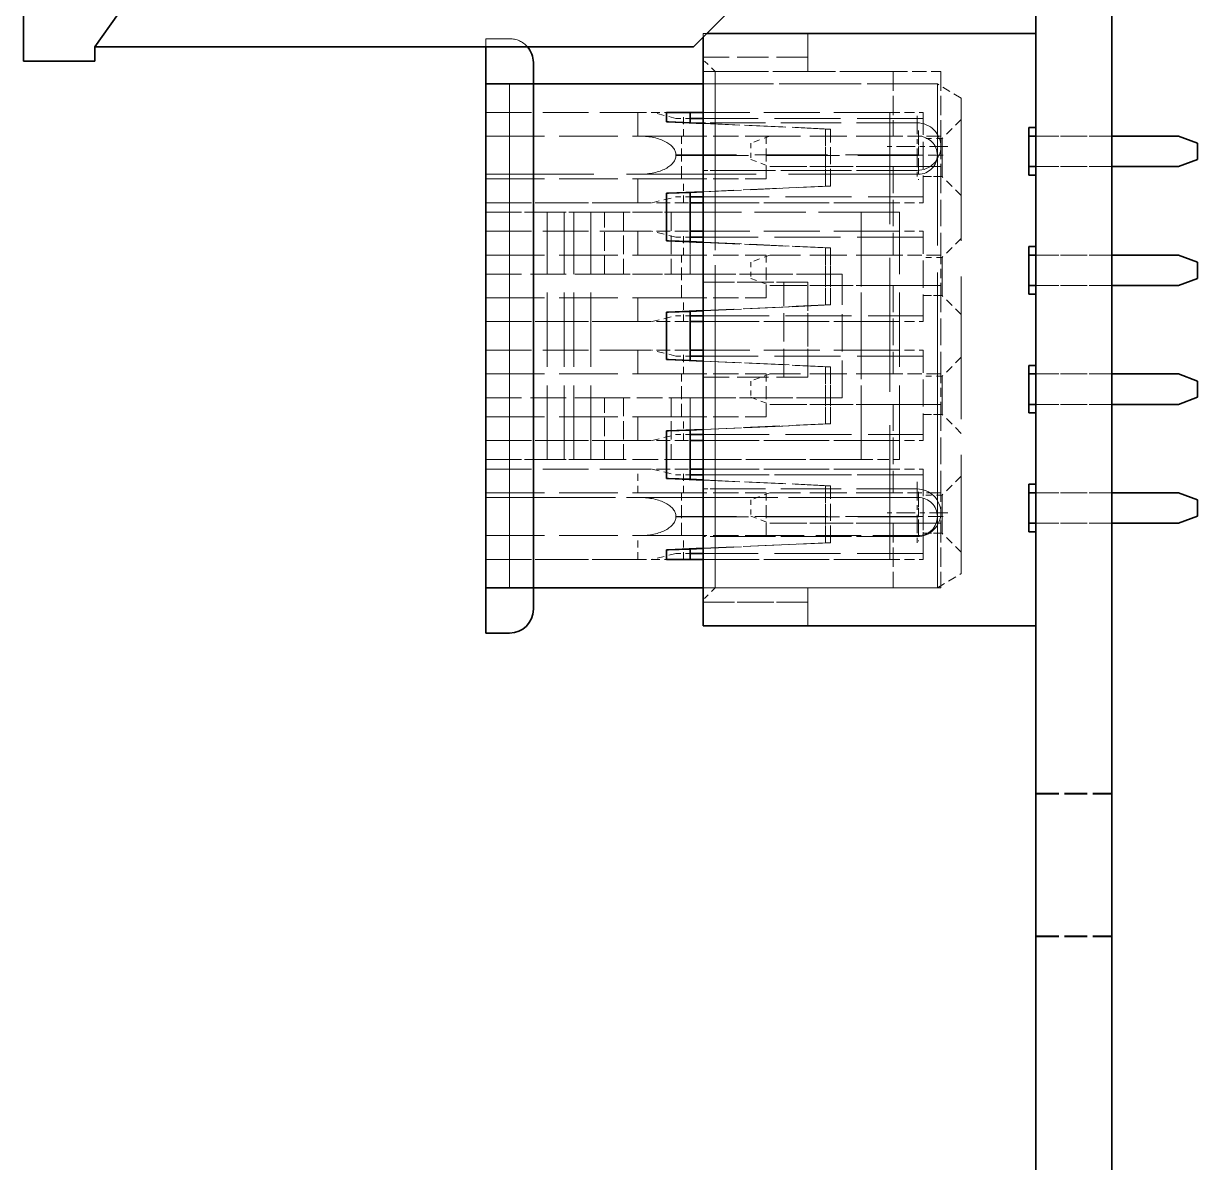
# Model space of a CAD drawing. Extents: x 23 to 417, y 3 to 294.
# Drawn here: x 319.41 to 344.11, y 136.76 to 160.72 of the extents above; entities that cross this region are included whole.
import ezdxf

# ---------------------------------------------------------------- set-up
doc = ezdxf.new("R2010")
doc.units = 0
doc.linetypes.add('DASHDOT', pattern=[18.5, 12, -3, 0.5, -3])
doc.linetypes.add('DASHED', pattern=[15, 12, -3])
doc.layers.get('0').update_dxf_attribs({"lineweight": 13})

# ---------------------------------------------------------------- blocks, each defined once
blk = doc.blocks.new('BLOCK113')
at = {"color": 7, "linetype": 'DASHDOT', "lineweight": 13, "ltscale": 0.0325}
for p, q in [((36.898, -45.627), (36.898, -46.927)), ((37.548, -46.277), (36.248, -46.277))]:
    blk.add_line(p, q, dxfattribs=at)
blk = doc.blocks.new('BLOCK114')
at = {"color": 7, "linetype": 'DASHDOT', "lineweight": 13, "ltscale": 0.0325}
for p, q in [((36.898, -37.927), (36.898, -39.227)), ((37.548, -38.577), (36.248, -38.577))]:
    blk.add_line(p, q, dxfattribs=at)
blk = doc.blocks.new('BLOCK121')
at = {"color": 7, "linetype": 'DASHDOT', "lineweight": 13, "ltscale": 0.026}
for p, q in [((36.925, -45.837), (36.925, -46.877)), ((37.445, -46.357), (36.405, -46.357))]:
    blk.add_line(p, q, dxfattribs=at)
blk = doc.blocks.new('BLOCK122')
at = {"color": 7, "linetype": 'DASHDOT', "lineweight": 13, "ltscale": 0.026}
for p, q in [((36.925, -38.237), (36.925, -39.277)), ((37.445, -38.757), (36.405, -38.757))]:
    blk.add_line(p, q, dxfattribs=at)
blk = doc.blocks.new('BLOCK123')
at = {"color": 7, "lineweight": 35}
for p, q in [((39.398, -108.651), (39.398, -14.177)), ((40.998, -108.651), (40.998, -14.177))]:
    blk.add_line(p, q, dxfattribs=at)
at = {"color": 7, "lineweight": 35, "ltscale": 0.047842}
blk.add_line((18.098, -36.777), (18.098, -34.863), dxfattribs=at)
blk.add_line((18.098, -36.777), (18.098, -34.863), dxfattribs=at)
at = {"color": 7, "lineweight": 35, "ltscale": 0.021506}
blk.add_line((20.098, -35.777), (19.598, -36.477), dxfattribs=at)
blk.add_line((20.098, -35.777), (19.598, -36.477), dxfattribs=at)
at = {"color": 7, "lineweight": 35, "ltscale": 0.024749}
blk.add_line((32.898, -35.777), (32.198, -36.477), dxfattribs=at)
blk.add_line((32.898, -35.777), (32.198, -36.477), dxfattribs=at)
at = {"color": 7, "linetype": 'DASHED', "lineweight": 13, "ltscale": 0.004249}
for p, q in [((27.825, -36.477), (27.825, -36.307)), ((27.825, -36.307), (27.825, -36.477))]:
    blk.add_line(p, q, dxfattribs=at)
at = {"color": 7, "linetype": 'DASHED', "lineweight": 13, "ltscale": 0.0125}
for p, q in [((27.825, -36.307), (28.325, -36.307)), ((28.325, -36.307), (27.825, -36.307)), ((31.025, -37.857), (31.025, -38.357)), ((31.025, -38.357), (31.025, -37.857)), ((31.987, -38.357), (31.987, -37.857)), ((31.987, -38.357), (31.987, -37.857)), ((31.025, -39.257), (31.025, -39.757)), ((31.025, -39.757), (31.025, -39.257)), ((31.987, -39.757), (31.987, -39.257)), ((31.987, -39.757), (31.987, -39.257)), ((31.025, -40.357), (31.025, -40.857)), ((31.025, -40.857), (31.025, -40.357)), ((31.987, -40.857), (31.987, -40.357)), ((31.987, -40.857), (31.987, -40.357)), ((31.025, -41.757), (31.025, -42.257)), ((31.025, -42.257), (31.025, -41.757)), ((31.987, -42.257), (31.987, -41.757)), ((31.987, -42.257), (31.987, -41.757)), ((31.025, -42.857), (31.025, -43.357)), ((31.025, -43.357), (31.025, -42.857)), ((31.987, -43.357), (31.987, -42.857)), ((31.987, -43.357), (31.987, -42.857)), ((31.025, -44.257), (31.025, -44.757)), ((31.025, -44.757), (31.025, -44.257)), ((31.987, -44.757), (31.987, -44.257)), ((31.987, -44.757), (31.987, -44.257)), ((31.025, -45.857), (31.025, -45.357)), ((31.025, -45.857), (31.025, -45.357)), ((31.987, -45.857), (31.987, -45.357)), ((31.987, -45.857), (31.987, -45.357)), ((31.025, -47.257), (31.025, -46.757)), ((31.025, -47.257), (31.025, -46.757)), ((31.987, -47.257), (31.987, -46.757)), ((31.987, -47.257), (31.987, -46.757))]:
    blk.add_line(p, q, dxfattribs=at)
at = {"color": 7, "linetype": 'DASHED', "lineweight": 13, "ltscale": 0.001999}
for p, q in [((32.398, -36.277), (32.398, -36.197)), ((32.398, -36.197), (32.478, -36.197)), ((32.398, -36.197), (32.398, -36.277)), ((32.478, -36.197), (32.398, -36.197))]:
    blk.add_line(p, q, dxfattribs=at)
at = {"color": 7, "lineweight": 35, "ltscale": 0.309501}
for p, q in [((32.398, -48.657), (32.398, -36.277)), ((32.398, -36.277), (32.398, -48.657))]:
    blk.add_line(p, q, dxfattribs=at)
at = {"color": 7, "lineweight": 35, "ltscale": 0.173001}
for p, q in [((32.478, -36.197), (39.398, -36.197)), ((39.398, -36.197), (32.478, -36.197))]:
    blk.add_line(p, q, dxfattribs=at)
at = {"color": 7, "linetype": 'DASHED', "lineweight": 13, "ltscale": 0.02}
for p, q in [((34.598, -36.197), (34.598, -36.997)), ((34.598, -36.997), (34.598, -36.197)), ((37.425, -38.407), (37.425, -39.207)), ((37.425, -39.207), (37.425, -38.407)), ((37.425, -38.407), (37.425, -39.207)), ((37.425, -39.207), (37.425, -38.407)), ((36.525, -39.957), (35.725, -39.957)), ((35.725, -39.957), (36.525, -39.957)), ((37.425, -40.907), (37.425, -41.707)), ((37.425, -41.707), (37.425, -40.907)), ((37.425, -40.907), (37.425, -41.707)), ((37.425, -41.707), (37.425, -40.907)), ((37.425, -43.407), (37.425, -44.207)), ((37.425, -44.207), (37.425, -43.407)), ((37.425, -43.407), (37.425, -44.207)), ((37.425, -44.207), (37.425, -43.407)), ((35.725, -45.157), (36.525, -45.157)), ((35.725, -45.157), (36.525, -45.157)), ((37.425, -46.707), (37.425, -45.907)), ((37.425, -45.907), (37.425, -46.707)), ((37.425, -45.907), (37.425, -46.707)), ((37.425, -46.707), (37.425, -45.907)), ((34.598, -47.857), (34.598, -48.657)), ((34.598, -48.657), (34.598, -47.857))]:
    blk.add_line(p, q, dxfattribs=at)
at = {"color": 7, "linetype": 'DASHED', "lineweight": 13, "ltscale": 0.0495}
for p, q in [((39.398, -36.197), (39.398, -38.177)), ((39.398, -38.177), (39.398, -36.197)), ((39.398, -46.677), (39.398, -48.657)), ((39.398, -48.657), (39.398, -46.677))]:
    blk.add_line(p, q, dxfattribs=at)
at = {"color": 7, "lineweight": 35, "ltscale": 0.0075}
blk.add_line((19.598, -36.477), (19.598, -36.777), dxfattribs=at)
blk.add_line((19.598, -36.477), (19.598, -36.777), dxfattribs=at)
at = {"color": 7, "lineweight": 35, "ltscale": 0.315}
blk.add_line((32.198, -36.477), (19.598, -36.477), dxfattribs=at)
blk.add_line((32.198, -36.477), (19.598, -36.477), dxfattribs=at)
at = {"color": 7, "lineweight": 35, "ltscale": 0.019501}
for p, q in [((27.825, -37.257), (27.825, -36.477)), ((27.825, -36.477), (27.825, -37.257))]:
    blk.add_line(p, q, dxfattribs=at)
at = {"color": 7, "lineweight": 35, "ltscale": 0.0375}
blk.add_line((19.598, -36.777), (18.098, -36.777), dxfattribs=at)
blk.add_line((19.598, -36.777), (18.098, -36.777), dxfattribs=at)
at = {"color": 7, "linetype": 'DASHED', "lineweight": 13, "ltscale": 0.055}
for p, q in [((34.598, -36.697), (32.398, -36.697)), ((34.598, -36.697), (32.398, -36.697)), ((34.598, -36.997), (32.398, -36.997)), ((34.598, -36.997), (32.398, -36.997)), ((32.398, -41.427), (34.598, -41.427)), ((34.598, -41.427), (32.398, -41.427)), ((34.598, -43.427), (32.398, -43.427)), ((34.598, -43.427), (32.398, -43.427)), ((32.398, -47.857), (34.598, -47.857)), ((34.598, -47.857), (32.398, -47.857)), ((32.398, -48.157), (34.598, -48.157)), ((34.598, -48.157), (32.398, -48.157))]:
    blk.add_line(p, q, dxfattribs=at)
at = {"color": 7, "linetype": 'DASHED', "lineweight": 13, "ltscale": 0.008839}
for p, q in [((32.648, -36.997), (32.398, -36.747)), ((32.648, -36.997), (32.398, -36.747)), ((32.648, -47.857), (32.398, -48.107)), ((32.648, -47.857), (32.398, -48.107))]:
    blk.add_line(p, q, dxfattribs=at)
at = {"color": 7, "lineweight": 35, "ltscale": 0.01125}
for p, q in [((28.825, -36.807), (28.825, -37.257)), ((28.825, -37.257), (28.825, -36.807)), ((28.825, -48.307), (28.825, -47.857)), ((28.825, -48.307), (28.825, -47.857))]:
    blk.add_line(p, q, dxfattribs=at)
at = {"color": 7, "linetype": 'DASHED', "lineweight": 13, "ltscale": 0.027}
for p, q in [((32.648, -38.077), (32.648, -36.997)), ((32.648, -38.077), (32.648, -36.997)), ((32.648, -47.857), (32.648, -46.777)), ((32.648, -47.857), (32.648, -46.777))]:
    blk.add_line(p, q, dxfattribs=at)
at = {"color": 7, "linetype": 'DASHED', "lineweight": 13, "ltscale": 0.2715}
blk.add_line((32.648, -36.997), (32.648, -47.857), dxfattribs=at)
blk.add_line((32.648, -36.997), (32.648, -47.857), dxfattribs=at)
at = {"color": 7, "linetype": 'DASHED', "lineweight": 13, "ltscale": 0.09375}
for p, q in [((32.648, -36.997), (36.398, -36.997)), ((36.398, -36.997), (32.648, -36.997)), ((36.398, -47.857), (32.648, -47.857)), ((36.398, -47.857), (32.648, -47.857))]:
    blk.add_line(p, q, dxfattribs=at)
at = {"color": 7, "linetype": 'DASHED', "lineweight": 13, "ltscale": 0.025}
for p, q in [((36.398, -36.997), (37.398, -36.997)), ((36.398, -36.997), (37.398, -36.997)), ((37.398, -38.357), (36.398, -38.357)), ((37.398, -38.357), (36.398, -38.357)), ((36.398, -38.997), (37.398, -38.997)), ((37.398, -38.997), (36.398, -38.997)), ((37.398, -40.857), (36.398, -40.857)), ((37.398, -40.857), (36.398, -40.857)), ((36.398, -41.497), (37.398, -41.497)), ((37.398, -41.497), (36.398, -41.497)), ((37.398, -43.357), (36.398, -43.357)), ((37.398, -43.357), (36.398, -43.357)), ((36.398, -43.997), (37.398, -43.997)), ((37.398, -43.997), (36.398, -43.997)), ((37.398, -45.857), (36.398, -45.857)), ((37.398, -45.857), (36.398, -45.857)), ((36.398, -46.497), (37.398, -46.497)), ((37.398, -46.497), (36.398, -46.497)), ((36.398, -47.857), (37.398, -47.857)), ((36.398, -47.857), (37.398, -47.857))]:
    blk.add_line(p, q, dxfattribs=at)
at = {"color": 7, "linetype": 'DASHED', "lineweight": 13, "ltscale": 0.034}
for p, q in [((36.398, -36.997), (36.398, -38.357)), ((36.398, -36.997), (36.398, -38.357)), ((37.398, -36.997), (37.398, -38.357)), ((37.398, -36.997), (37.398, -38.357)), ((36.398, -46.497), (36.398, -47.857)), ((36.398, -46.497), (36.398, -47.857)), ((37.398, -46.497), (37.398, -47.857)), ((37.398, -46.497), (37.398, -47.857))]:
    blk.add_line(p, q, dxfattribs=at)
at = {"color": 7, "lineweight": 35, "ltscale": 0.0125}
for p, q in [((27.825, -37.257), (28.325, -37.257)), ((27.825, -37.257), (28.325, -37.257)), ((28.825, -37.257), (28.325, -37.257)), ((28.825, -37.257), (28.325, -37.257)), ((27.825, -47.857), (28.325, -47.857)), ((27.825, -47.857), (28.325, -47.857)), ((28.825, -47.857), (28.325, -47.857)), ((28.825, -47.857), (28.325, -47.857)), ((27.825, -48.807), (28.325, -48.807)), ((27.825, -48.807), (28.325, -48.807))]:
    blk.add_line(p, q, dxfattribs=at)
at = {"color": 7, "lineweight": 35, "ltscale": 0.265}
for p, q in [((27.825, -37.257), (27.825, -47.857)), ((27.825, -47.857), (27.825, -37.257)), ((28.825, -47.857), (28.825, -37.257)), ((28.825, -47.857), (28.825, -37.257))]:
    blk.add_line(p, q, dxfattribs=at)
at = {"color": 7, "lineweight": 13, "ltscale": 0.265}
for p, q in [((28.325, -37.257), (28.325, -47.857)), ((28.325, -47.857), (28.325, -37.257))]:
    blk.add_line(p, q, dxfattribs=at)
at = {"color": 7, "lineweight": 35, "ltscale": 0.089328}
for p, q in [((28.825, -37.257), (32.398, -37.257)), ((32.398, -37.257), (28.825, -37.257)), ((32.398, -47.857), (28.825, -47.857)), ((28.825, -47.857), (32.398, -47.857))]:
    blk.add_line(p, q, dxfattribs=at)
at = {"color": 7, "linetype": 'DASHED', "lineweight": 13, "ltscale": 0.123172}
for p, q in [((32.398, -37.257), (37.325, -37.257)), ((37.325, -37.257), (32.398, -37.257)), ((37.325, -47.857), (32.398, -47.857)), ((32.398, -47.857), (37.325, -47.857))]:
    blk.add_line(p, q, dxfattribs=at)
at = {"color": 7, "linetype": 'DASHED', "lineweight": 13, "ltscale": 0.0375}
for p, q in [((37.325, -38.757), (37.325, -37.257)), ((37.325, -38.757), (37.325, -37.257)), ((39.398, -39.177), (39.398, -40.677)), ((39.398, -40.677), (39.398, -39.177)), ((39.398, -41.677), (39.398, -43.177)), ((39.398, -43.177), (39.398, -41.677)), ((39.398, -44.177), (39.398, -45.677)), ((39.398, -45.677), (39.398, -44.177)), ((37.325, -47.857), (37.325, -46.357)), ((37.325, -47.857), (37.325, -46.357))]:
    blk.add_line(p, q, dxfattribs=at)
at = {"color": 7, "linetype": 'DASHED', "lineweight": 13, "ltscale": 0.265}
blk.add_line((37.325, -37.257), (37.325, -47.857), dxfattribs=at)
blk.add_line((37.325, -37.257), (37.325, -47.857), dxfattribs=at)
at = {"color": 7, "linetype": 'DASHED', "lineweight": 13, "ltscale": 0.014577}
for p, q in [((37.825, -37.557), (37.325, -37.257)), ((37.825, -37.557), (37.325, -37.257)), ((37.325, -47.857), (37.825, -47.557)), ((37.325, -47.857), (37.825, -47.557))]:
    blk.add_line(p, q, dxfattribs=at)
at = {"color": 7, "linetype": 'DASHED', "lineweight": 13, "ltscale": 0.25}
blk.add_line((37.825, -37.557), (37.825, -47.557), dxfattribs=at)
blk.add_line((37.825, -37.557), (37.825, -47.557), dxfattribs=at)
at = {"color": 7, "linetype": 'DASHED', "lineweight": 13, "ltscale": 0.08}
for p, q in [((27.825, -37.857), (31.025, -37.857)), ((27.825, -37.857), (31.025, -37.857)), ((31.025, -39.757), (27.825, -39.757)), ((27.825, -39.757), (31.025, -39.757)), ((27.825, -40.357), (31.025, -40.357)), ((27.825, -40.357), (31.025, -40.357)), ((32.125, -41.257), (35.325, -41.257)), ((35.325, -41.257), (32.125, -41.257)), ((31.025, -42.257), (27.825, -42.257)), ((27.825, -42.257), (31.025, -42.257)), ((27.825, -42.857), (31.025, -42.857)), ((27.825, -42.857), (31.025, -42.857)), ((32.125, -43.857), (35.325, -43.857)), ((35.325, -43.857), (32.125, -43.857)), ((31.025, -44.757), (27.825, -44.757)), ((27.825, -44.757), (31.025, -44.757)), ((27.825, -45.357), (31.025, -45.357)), ((27.825, -45.357), (31.025, -45.357)), ((36.925, -46.757), (33.725, -46.757)), ((36.925, -46.757), (33.725, -46.757)), ((31.025, -47.257), (27.825, -47.257)), ((27.825, -47.257), (31.025, -47.257))]:
    blk.add_line(p, q, dxfattribs=at)
at = {"color": 7, "linetype": 'DASHED', "lineweight": 13, "ltscale": 0.015}
for p, q in [((31.025, -37.857), (31.625, -37.857)), ((31.025, -37.857), (31.625, -37.857)), ((31.025, -47.257), (31.625, -47.257)), ((31.025, -47.257), (31.625, -47.257))]:
    blk.add_line(p, q, dxfattribs=at)
at = {"color": 7, "linetype": 'DASHED', "lineweight": 13, "ltscale": 0.012885}
for p, q in [((31.825, -37.982), (31.325, -37.857)), ((31.825, -37.982), (31.325, -37.857)), ((31.325, -39.757), (31.825, -39.632)), ((31.325, -39.757), (31.825, -39.632)), ((31.825, -40.482), (31.325, -40.357)), ((31.825, -40.482), (31.325, -40.357)), ((31.325, -42.257), (31.825, -42.132)), ((31.325, -42.257), (31.825, -42.132)), ((31.825, -42.982), (31.325, -42.857)), ((31.825, -42.982), (31.325, -42.857)), ((31.325, -44.757), (31.825, -44.632)), ((31.325, -44.757), (31.825, -44.632)), ((31.325, -45.357), (31.825, -45.482)), ((31.325, -45.357), (31.825, -45.482)), ((31.825, -47.132), (31.325, -47.257)), ((31.825, -47.132), (31.325, -47.257))]:
    blk.add_line(p, q, dxfattribs=at)
at = {"color": 7, "lineweight": 35, "ltscale": 0.019328}
for p, q in [((32.398, -37.857), (31.625, -37.857)), ((32.398, -37.857), (31.625, -37.857)), ((31.625, -47.257), (32.398, -47.257)), ((32.398, -47.257), (31.625, -47.257))]:
    blk.add_line(p, q, dxfattribs=at)
at = {"color": 7, "lineweight": 35, "ltscale": 0.005}
for p, q in [((31.625, -37.857), (31.625, -38.057)), ((31.625, -38.057), (31.625, -37.857)), ((31.625, -47.057), (31.625, -47.257)), ((31.625, -47.257), (31.625, -47.057))]:
    blk.add_line(p, q, dxfattribs=at)
at = {"color": 7, "linetype": 'DASHED', "lineweight": 13, "ltscale": 0.0075}
for p, q in [((32.125, -37.982), (31.825, -37.982)), ((32.125, -37.982), (31.825, -37.982)), ((31.825, -39.632), (32.125, -39.632)), ((31.825, -39.632), (32.125, -39.632)), ((32.125, -40.482), (31.825, -40.482)), ((32.125, -40.482), (31.825, -40.482)), ((31.825, -42.132), (32.125, -42.132)), ((31.825, -42.132), (32.125, -42.132)), ((32.125, -42.982), (31.825, -42.982)), ((32.125, -42.982), (31.825, -42.982)), ((31.825, -44.632), (32.125, -44.632)), ((31.825, -44.632), (32.125, -44.632)), ((32.125, -45.482), (31.825, -45.482)), ((31.825, -45.482), (32.125, -45.482)), ((32.125, -47.132), (31.825, -47.132)), ((32.125, -47.132), (31.825, -47.132))]:
    blk.add_line(p, q, dxfattribs=at)
at = {"color": 7, "lineweight": 35, "ltscale": 0.00541}
for p, q in [((32.125, -38.073), (32.125, -37.857)), ((32.125, -38.073), (32.125, -37.857)), ((32.125, -39.541), (32.125, -39.757)), ((32.125, -39.757), (32.125, -39.541)), ((32.125, -40.357), (32.125, -40.573)), ((32.125, -40.573), (32.125, -40.357)), ((32.125, -42.041), (32.125, -42.257)), ((32.125, -42.257), (32.125, -42.041)), ((32.125, -42.857), (32.125, -43.073)), ((32.125, -43.073), (32.125, -42.857)), ((32.125, -44.541), (32.125, -44.757)), ((32.125, -44.757), (32.125, -44.541)), ((32.125, -45.573), (32.125, -45.357)), ((32.125, -45.573), (32.125, -45.357)), ((32.125, -47.257), (32.125, -47.041)), ((32.125, -47.257), (32.125, -47.041))]:
    blk.add_line(p, q, dxfattribs=at)
at = {"color": 7, "lineweight": 35, "ltscale": 0.006828}
for p, q in [((32.398, -37.982), (32.125, -37.982)), ((32.398, -37.982), (32.125, -37.982)), ((32.125, -39.632), (32.398, -39.632)), ((32.125, -39.632), (32.398, -39.632)), ((32.125, -39.757), (32.398, -39.757)), ((32.398, -39.757), (32.125, -39.757)), ((32.398, -40.357), (32.125, -40.357)), ((32.398, -40.357), (32.125, -40.357)), ((32.398, -40.482), (32.125, -40.482)), ((32.398, -40.482), (32.125, -40.482)), ((32.125, -42.132), (32.398, -42.132)), ((32.125, -42.132), (32.398, -42.132)), ((32.125, -42.257), (32.398, -42.257)), ((32.398, -42.257), (32.125, -42.257)), ((32.398, -42.857), (32.125, -42.857)), ((32.398, -42.857), (32.125, -42.857)), ((32.398, -42.982), (32.125, -42.982)), ((32.398, -42.982), (32.125, -42.982)), ((32.125, -44.632), (32.398, -44.632)), ((32.125, -44.632), (32.398, -44.632)), ((32.125, -44.757), (32.398, -44.757)), ((32.398, -44.757), (32.125, -44.757)), ((32.125, -45.357), (32.398, -45.357)), ((32.398, -45.357), (32.125, -45.357)), ((32.398, -45.482), (32.125, -45.482)), ((32.125, -45.482), (32.398, -45.482)), ((32.398, -47.132), (32.125, -47.132)), ((32.398, -47.132), (32.125, -47.132))]:
    blk.add_line(p, q, dxfattribs=at)
at = {"color": 7, "linetype": 'DASHED', "lineweight": 13, "ltscale": 0.098172}
for p, q in [((36.325, -37.857), (32.398, -37.857)), ((36.325, -37.857), (32.398, -37.857)), ((32.398, -39.757), (36.325, -39.757)), ((36.325, -39.757), (32.398, -39.757)), ((36.325, -40.357), (32.398, -40.357)), ((36.325, -40.357), (32.398, -40.357)), ((32.398, -42.257), (36.325, -42.257)), ((36.325, -42.257), (32.398, -42.257)), ((36.325, -42.857), (32.398, -42.857)), ((36.325, -42.857), (32.398, -42.857)), ((32.398, -44.757), (36.325, -44.757)), ((36.325, -44.757), (32.398, -44.757)), ((32.398, -45.357), (36.325, -45.357)), ((36.325, -45.357), (32.398, -45.357)), ((32.398, -47.257), (36.325, -47.257)), ((36.325, -47.257), (32.398, -47.257))]:
    blk.add_line(p, q, dxfattribs=at)
at = {"color": 7, "linetype": 'DASHED', "lineweight": 13, "ltscale": 0.115672}
for p, q in [((37.025, -37.982), (32.398, -37.982)), ((37.025, -37.982), (32.398, -37.982)), ((32.398, -39.632), (37.025, -39.632)), ((32.398, -39.632), (37.025, -39.632)), ((37.025, -40.482), (32.398, -40.482)), ((37.025, -40.482), (32.398, -40.482)), ((32.398, -42.132), (37.025, -42.132)), ((32.398, -42.132), (37.025, -42.132)), ((37.025, -42.982), (32.398, -42.982)), ((37.025, -42.982), (32.398, -42.982)), ((32.398, -44.632), (37.025, -44.632)), ((32.398, -44.632), (37.025, -44.632)), ((37.025, -45.482), (32.398, -45.482)), ((32.398, -45.482), (37.025, -45.482)), ((37.025, -47.132), (32.398, -47.132)), ((37.025, -47.132), (32.398, -47.132))]:
    blk.add_line(p, q, dxfattribs=at)
at = {"color": 7, "linetype": 'DASHED', "lineweight": 13, "ltscale": 0.0175}
for p, q in [((36.325, -37.857), (37.025, -37.857)), ((36.325, -37.857), (37.025, -37.857)), ((36.325, -39.757), (37.025, -39.757)), ((36.325, -39.757), (37.025, -39.757)), ((36.325, -40.357), (37.025, -40.357)), ((36.325, -40.357), (37.025, -40.357)), ((36.325, -42.257), (37.025, -42.257)), ((36.325, -42.257), (37.025, -42.257)), ((36.325, -42.857), (37.025, -42.857)), ((36.325, -42.857), (37.025, -42.857)), ((36.325, -44.757), (37.025, -44.757)), ((36.325, -44.757), (37.025, -44.757)), ((36.325, -45.357), (37.025, -45.357)), ((36.325, -45.357), (37.025, -45.357)), ((36.325, -47.257), (37.025, -47.257)), ((36.325, -47.257), (37.025, -47.257))]:
    blk.add_line(p, q, dxfattribs=at)
at = {"color": 7, "linetype": 'DASHED', "lineweight": 13, "ltscale": 0.235}
blk.add_line((36.325, -47.257), (36.325, -37.857), dxfattribs=at)
blk.add_line((36.325, -47.257), (36.325, -37.857), dxfattribs=at)
at = {"color": 7, "linetype": 'DASHED', "lineweight": 13, "ltscale": 0.0475}
for p, q in [((37.025, -39.757), (37.025, -37.857)), ((37.025, -39.757), (37.025, -37.857)), ((37.025, -42.257), (37.025, -40.357)), ((37.025, -42.257), (37.025, -40.357)), ((37.025, -44.757), (37.025, -42.857)), ((37.025, -44.757), (37.025, -42.857)), ((37.025, -45.357), (37.025, -47.257)), ((37.025, -47.257), (37.025, -45.357))]:
    blk.add_line(p, q, dxfattribs=at)
at = {"color": 7, "linetype": 'DASHED', "lineweight": 13, "ltscale": 0.014142}
for p, q in [((37.825, -38.007), (37.425, -38.407)), ((37.825, -38.007), (37.425, -38.407)), ((37.825, -39.607), (37.425, -39.207)), ((37.825, -39.607), (37.425, -39.207)), ((37.825, -40.507), (37.425, -40.907)), ((37.825, -40.507), (37.425, -40.907)), ((37.825, -42.107), (37.425, -41.707)), ((37.825, -42.107), (37.425, -41.707)), ((37.825, -43.007), (37.425, -43.407)), ((37.825, -43.007), (37.425, -43.407)), ((37.825, -44.607), (37.425, -44.207)), ((37.825, -44.607), (37.425, -44.207)), ((37.825, -45.507), (37.425, -45.907)), ((37.825, -45.507), (37.425, -45.907)), ((37.825, -47.107), (37.425, -46.707)), ((37.825, -47.107), (37.425, -46.707))]:
    blk.add_line(p, q, dxfattribs=at)
at = {"color": 7, "lineweight": 35, "ltscale": 0.000919564}
for p, q in [((31.625, -38.057), (31.662, -38.057)), ((31.625, -38.057), (31.662, -38.057)), ((31.662, -39.557), (31.625, -39.557)), ((31.625, -39.557), (31.662, -39.557)), ((31.625, -40.557), (31.662, -40.557)), ((31.625, -40.557), (31.662, -40.557)), ((31.662, -42.057), (31.625, -42.057)), ((31.625, -42.057), (31.662, -42.057)), ((31.625, -43.057), (31.662, -43.057)), ((31.625, -43.057), (31.662, -43.057)), ((31.662, -44.557), (31.625, -44.557)), ((31.625, -44.557), (31.662, -44.557)), ((31.625, -45.557), (31.662, -45.557)), ((31.625, -45.557), (31.662, -45.557)), ((31.662, -47.057), (31.625, -47.057)), ((31.625, -47.057), (31.662, -47.057))]:
    blk.add_line(p, q, dxfattribs=at)
at = {"color": 7, "lineweight": 35, "ltscale": 0.018427}
for p, q in [((31.662, -38.057), (32.398, -38.09)), ((31.662, -38.057), (32.398, -38.09)), ((32.398, -39.524), (31.662, -39.557)), ((32.398, -39.524), (31.662, -39.557)), ((31.662, -40.557), (32.398, -40.59)), ((31.662, -40.557), (32.398, -40.59)), ((32.398, -42.024), (31.662, -42.057)), ((32.398, -42.024), (31.662, -42.057)), ((31.662, -43.057), (32.398, -43.09)), ((31.662, -43.057), (32.398, -43.09)), ((32.398, -44.524), (31.662, -44.557)), ((32.398, -44.524), (31.662, -44.557)), ((31.662, -45.557), (32.398, -45.59)), ((31.662, -45.557), (32.398, -45.59)), ((32.398, -47.024), (31.662, -47.057)), ((32.398, -47.024), (31.662, -47.057))]:
    blk.add_line(p, q, dxfattribs=at)
at = {"color": 7, "lineweight": 35, "ltscale": 0.000231652}
for p, q in [((31.671, -38.057), (31.662, -38.057)), ((31.671, -38.057), (31.662, -38.057)), ((31.662, -39.557), (31.671, -39.557)), ((31.662, -39.557), (31.671, -39.557)), ((31.662, -40.557), (31.671, -40.557)), ((31.671, -40.557), (31.662, -40.557)), ((31.662, -42.057), (31.671, -42.057)), ((31.662, -42.057), (31.671, -42.057)), ((31.662, -43.057), (31.671, -43.057)), ((31.671, -43.057), (31.662, -43.057)), ((31.662, -44.557), (31.671, -44.557)), ((31.662, -44.557), (31.671, -44.557)), ((31.662, -45.557), (31.671, -45.557)), ((31.671, -45.557), (31.662, -45.557)), ((31.662, -47.057), (31.671, -47.057)), ((31.662, -47.057), (31.671, -47.057))]:
    blk.add_line(p, q, dxfattribs=at)
at = {"color": 7, "lineweight": 35, "ltscale": 0.011356}
for p, q in [((32.125, -38.073), (31.671, -38.057)), ((32.125, -38.073), (31.671, -38.057)), ((31.671, -39.557), (32.125, -39.541)), ((31.671, -39.557), (32.125, -39.541)), ((32.125, -40.573), (31.671, -40.557)), ((32.125, -40.573), (31.671, -40.557)), ((31.671, -42.057), (32.125, -42.041)), ((31.671, -42.057), (32.125, -42.041)), ((32.125, -43.073), (31.671, -43.057)), ((32.125, -43.073), (31.671, -43.057)), ((31.671, -44.557), (32.125, -44.541)), ((31.671, -44.557), (32.125, -44.541)), ((32.125, -45.573), (31.671, -45.557)), ((32.125, -45.573), (31.671, -45.557)), ((31.671, -47.057), (32.125, -47.041)), ((31.671, -47.057), (32.125, -47.041))]:
    blk.add_line(p, q, dxfattribs=at)
at = {"color": 7, "lineweight": 35, "ltscale": 0.006835}
for p, q in [((32.398, -38.086), (32.125, -38.073)), ((32.398, -38.086), (32.125, -38.073)), ((32.125, -39.541), (32.398, -39.528)), ((32.125, -39.541), (32.398, -39.528)), ((32.125, -40.573), (32.398, -40.586)), ((32.398, -40.586), (32.125, -40.573)), ((32.398, -42.028), (32.125, -42.041)), ((32.125, -42.041), (32.398, -42.028)), ((32.125, -43.073), (32.398, -43.086)), ((32.398, -43.086), (32.125, -43.073)), ((32.398, -44.528), (32.125, -44.541)), ((32.125, -44.541), (32.398, -44.528)), ((32.398, -45.586), (32.125, -45.573)), ((32.398, -45.586), (32.125, -45.573)), ((32.125, -47.041), (32.398, -47.028)), ((32.125, -47.041), (32.398, -47.028))]:
    blk.add_line(p, q, dxfattribs=at)
at = {"color": 7, "linetype": 'DASHED', "lineweight": 13, "ltscale": 0.00625}
for p, q in [((32.648, -38.077), (32.398, -38.077)), ((32.648, -38.077), (32.398, -38.077)), ((32.398, -39.077), (32.648, -39.077)), ((32.648, -39.077), (32.398, -39.077)), ((32.398, -45.777), (32.648, -45.777)), ((32.648, -45.777), (32.398, -45.777)), ((32.648, -46.777), (32.398, -46.777)), ((32.648, -46.777), (32.398, -46.777))]:
    blk.add_line(p, q, dxfattribs=at)
at = {"color": 7, "linetype": 'DASHED', "lineweight": 13, "ltscale": 0.066991}
for p, q in [((35.075, -38.207), (32.398, -38.086)), ((35.075, -38.207), (32.398, -38.086)), ((32.398, -39.528), (35.075, -39.407)), ((32.398, -39.528), (35.075, -39.407)), ((32.398, -40.586), (35.075, -40.707)), ((35.075, -40.707), (32.398, -40.586)), ((35.075, -41.907), (32.398, -42.028)), ((32.398, -42.028), (35.075, -41.907)), ((32.398, -43.086), (35.075, -43.207)), ((35.075, -43.207), (32.398, -43.086)), ((35.075, -44.407), (32.398, -44.528)), ((32.398, -44.528), (35.075, -44.407)), ((35.075, -45.707), (32.398, -45.586)), ((35.075, -45.707), (32.398, -45.586)), ((32.398, -47.028), (35.075, -46.907)), ((32.398, -47.028), (35.075, -46.907))]:
    blk.add_line(p, q, dxfattribs=at)
at = {"color": 7, "linetype": 'DASHED', "lineweight": 13, "ltscale": 0.064473}
for p, q in [((32.398, -38.09), (34.975, -38.207)), ((32.398, -38.09), (34.975, -38.207)), ((34.975, -39.407), (32.398, -39.524)), ((34.975, -39.407), (32.398, -39.524)), ((32.398, -40.59), (34.975, -40.707)), ((32.398, -40.59), (34.975, -40.707)), ((34.975, -41.907), (32.398, -42.024)), ((34.975, -41.907), (32.398, -42.024)), ((32.398, -43.09), (34.975, -43.207)), ((32.398, -43.09), (34.975, -43.207)), ((34.975, -44.407), (32.398, -44.524)), ((34.975, -44.407), (32.398, -44.524)), ((32.398, -45.59), (34.975, -45.707)), ((32.398, -45.59), (34.975, -45.707)), ((34.975, -46.907), (32.398, -47.024)), ((34.975, -46.907), (32.398, -47.024))]:
    blk.add_line(p, q, dxfattribs=at)
at = {"color": 7, "linetype": 'DASHED', "lineweight": 13, "ltscale": 0.10625}
for p, q in [((36.898, -38.077), (32.648, -38.077)), ((36.898, -38.077), (32.648, -38.077)), ((32.648, -39.077), (36.898, -39.077)), ((36.898, -39.077), (32.648, -39.077)), ((36.898, -45.777), (32.648, -45.777)), ((36.898, -45.777), (32.648, -45.777)), ((32.648, -46.777), (36.898, -46.777)), ((36.898, -46.777), (32.648, -46.777))]:
    blk.add_line(p, q, dxfattribs=at)
at = {"color": 7, "linetype": 'DASHED', "lineweight": 13, "ltscale": 0.03}
for p, q in [((34.975, -38.207), (34.975, -39.407)), ((34.975, -39.407), (34.975, -38.207)), ((35.075, -39.407), (35.075, -38.207)), ((35.075, -39.407), (35.075, -38.207)), ((34.975, -40.707), (34.975, -41.907)), ((34.975, -41.907), (34.975, -40.707)), ((35.075, -40.707), (35.075, -41.907)), ((35.075, -41.907), (35.075, -40.707)), ((34.975, -43.207), (34.975, -44.407)), ((34.975, -44.407), (34.975, -43.207)), ((35.075, -43.207), (35.075, -44.407)), ((35.075, -44.407), (35.075, -43.207)), ((34.975, -45.707), (34.975, -46.907)), ((34.975, -46.907), (34.975, -45.707)), ((35.075, -46.907), (35.075, -45.707)), ((35.075, -46.907), (35.075, -45.707))]:
    blk.add_line(p, q, dxfattribs=at)
at = {"color": 7, "linetype": 'DASHED', "lineweight": 13, "ltscale": 0.002515}
for p, q in [((34.975, -38.207), (35.075, -38.207)), ((35.075, -38.207), (34.975, -38.207)), ((34.975, -39.407), (35.075, -39.407)), ((34.975, -39.407), (35.075, -39.407)), ((34.975, -40.707), (35.075, -40.707)), ((35.075, -40.707), (34.975, -40.707)), ((34.975, -41.907), (35.075, -41.907)), ((34.975, -41.907), (35.075, -41.907)), ((34.975, -43.207), (35.075, -43.207)), ((35.075, -43.207), (34.975, -43.207)), ((34.975, -44.407), (35.075, -44.407)), ((34.975, -44.407), (35.075, -44.407)), ((34.975, -45.707), (35.075, -45.707)), ((35.075, -45.707), (34.975, -45.707)), ((34.975, -46.907), (35.075, -46.907)), ((34.975, -46.907), (35.075, -46.907))]:
    blk.add_line(p, q, dxfattribs=at)
at = {"color": 7, "lineweight": 35, "ltscale": 0.00375}
for p, q in [((39.398, -38.177), (39.248, -38.177)), ((39.248, -38.177), (39.398, -38.177)), ((39.248, -39.177), (39.398, -39.177)), ((39.248, -39.177), (39.398, -39.177)), ((39.398, -40.677), (39.248, -40.677)), ((39.248, -40.677), (39.398, -40.677)), ((39.248, -41.677), (39.398, -41.677)), ((39.248, -41.677), (39.398, -41.677)), ((39.398, -43.177), (39.248, -43.177)), ((39.248, -43.177), (39.398, -43.177)), ((39.248, -44.177), (39.398, -44.177)), ((39.248, -44.177), (39.398, -44.177)), ((39.398, -45.677), (39.248, -45.677)), ((39.248, -45.677), (39.398, -45.677)), ((39.248, -46.677), (39.398, -46.677)), ((39.248, -46.677), (39.398, -46.677))]:
    blk.add_line(p, q, dxfattribs=at)
at = {"color": 7, "lineweight": 35, "ltscale": 0.025}
for p, q in [((39.248, -38.177), (39.248, -39.177)), ((39.248, -38.177), (39.248, -39.177)), ((31.625, -39.557), (31.625, -40.557)), ((31.625, -40.557), (31.625, -39.557)), ((39.248, -40.677), (39.248, -41.677)), ((39.248, -40.677), (39.248, -41.677)), ((31.625, -42.057), (31.625, -43.057)), ((31.625, -43.057), (31.625, -42.057)), ((39.248, -43.177), (39.248, -44.177)), ((39.248, -43.177), (39.248, -44.177)), ((31.625, -44.557), (31.625, -45.557)), ((31.625, -45.557), (31.625, -44.557)), ((39.248, -45.677), (39.248, -46.677)), ((39.248, -45.677), (39.248, -46.677))]:
    blk.add_line(p, q, dxfattribs=at)
at = {"color": 7, "linetype": 'DASHED', "lineweight": 13, "ltscale": 0.102853}
for p, q in [((27.825, -38.357), (31.939, -38.357)), ((27.825, -38.357), (31.939, -38.357)), ((27.825, -39.257), (31.939, -39.257)), ((27.825, -39.257), (31.939, -39.257)), ((27.825, -40.857), (31.939, -40.857)), ((27.825, -40.857), (31.939, -40.857)), ((27.825, -41.757), (31.939, -41.757)), ((27.825, -41.757), (31.939, -41.757)), ((27.825, -43.357), (31.939, -43.357)), ((27.825, -43.357), (31.939, -43.357)), ((27.825, -44.257), (31.939, -44.257)), ((27.825, -44.257), (31.939, -44.257)), ((27.825, -45.857), (31.939, -45.857)), ((27.825, -45.857), (31.939, -45.857)), ((27.825, -46.757), (31.939, -46.757)), ((27.825, -46.757), (31.939, -46.757))]:
    blk.add_line(p, q, dxfattribs=at)
at = {"color": 7, "linetype": 'DASHED', "lineweight": 13, "ltscale": 0.0225}
for p, q in [((31.939, -39.257), (31.939, -38.357)), ((31.939, -39.257), (31.939, -38.357)), ((33.725, -39.257), (33.725, -38.357)), ((33.725, -39.257), (33.725, -38.357)), ((31.939, -41.757), (31.939, -40.857)), ((31.939, -41.757), (31.939, -40.857)), ((33.725, -41.757), (33.725, -40.857)), ((33.725, -41.757), (33.725, -40.857)), ((31.939, -44.257), (31.939, -43.357)), ((31.939, -44.257), (31.939, -43.357)), ((33.725, -44.257), (33.725, -43.357)), ((33.725, -44.257), (33.725, -43.357)), ((31.939, -46.757), (31.939, -45.857)), ((31.939, -46.757), (31.939, -45.857)), ((33.725, -46.757), (33.725, -45.857)), ((33.725, -46.757), (33.725, -45.857))]:
    blk.add_line(p, q, dxfattribs=at)
at = {"color": 7, "linetype": 'DASHED', "lineweight": 13, "ltscale": 0.044647}
for p, q in [((31.939, -38.357), (33.725, -38.357)), ((31.939, -38.357), (33.725, -38.357)), ((31.939, -39.257), (33.725, -39.257)), ((31.939, -39.257), (33.725, -39.257)), ((31.939, -40.857), (33.725, -40.857)), ((31.939, -40.857), (33.725, -40.857)), ((31.939, -41.757), (33.725, -41.757)), ((31.939, -41.757), (33.725, -41.757)), ((31.939, -43.357), (33.725, -43.357)), ((31.939, -43.357), (33.725, -43.357)), ((31.939, -44.257), (33.725, -44.257)), ((31.939, -44.257), (33.725, -44.257)), ((31.939, -45.857), (33.725, -45.857)), ((31.939, -45.857), (33.725, -45.857)), ((31.939, -46.757), (33.725, -46.757)), ((31.939, -46.757), (33.725, -46.757))]:
    blk.add_line(p, q, dxfattribs=at)
at = {"color": 7, "linetype": 'DASHED', "lineweight": 13, "ltscale": 0.01068}
for p, q in [((33.798, -38.357), (33.398, -38.507)), ((33.798, -38.357), (33.398, -38.507)), ((33.398, -38.847), (33.798, -38.997)), ((33.398, -38.847), (33.798, -38.997)), ((33.798, -40.857), (33.398, -41.007)), ((33.798, -40.857), (33.398, -41.007)), ((33.398, -41.347), (33.798, -41.497)), ((33.398, -41.347), (33.798, -41.497)), ((33.798, -43.357), (33.398, -43.507)), ((33.798, -43.357), (33.398, -43.507)), ((33.398, -43.847), (33.798, -43.997)), ((33.398, -43.847), (33.798, -43.997)), ((33.798, -45.857), (33.398, -46.007)), ((33.798, -45.857), (33.398, -46.007)), ((33.398, -46.347), (33.798, -46.497)), ((33.398, -46.347), (33.798, -46.497))]:
    blk.add_line(p, q, dxfattribs=at)
at = {"color": 7, "linetype": 'DASHED', "lineweight": 13, "ltscale": 0.0085}
for p, q in [((33.398, -38.507), (33.398, -38.847)), ((33.398, -38.507), (33.398, -38.847)), ((33.398, -41.007), (33.398, -41.347)), ((33.398, -41.007), (33.398, -41.347)), ((33.398, -43.507), (33.398, -43.847)), ((33.398, -43.507), (33.398, -43.847)), ((33.398, -46.007), (33.398, -46.347)), ((33.398, -46.007), (33.398, -46.347))]:
    blk.add_line(p, q, dxfattribs=at)
at = {"color": 7, "linetype": 'DASHED', "lineweight": 13, "ltscale": 0.001828}
for p, q in [((33.725, -38.357), (33.798, -38.357)), ((33.798, -38.357), (33.725, -38.357))]:
    blk.add_line(p, q, dxfattribs=at)
at = {"color": 7, "linetype": 'DASHED', "lineweight": 13, "ltscale": 0.065}
for p, q in [((36.398, -38.357), (33.798, -38.357)), ((36.398, -38.357), (33.798, -38.357)), ((36.398, -38.997), (33.798, -38.997)), ((33.798, -38.997), (36.398, -38.997)), ((36.398, -40.857), (33.798, -40.857)), ((36.398, -40.857), (33.798, -40.857)), ((35.325, -43.857), (35.325, -41.257)), ((35.325, -43.857), (35.325, -41.257)), ((36.398, -41.497), (33.798, -41.497)), ((33.798, -41.497), (36.398, -41.497)), ((36.398, -43.357), (33.798, -43.357)), ((36.398, -43.357), (33.798, -43.357)), ((36.398, -43.997), (33.798, -43.997)), ((33.798, -43.997), (36.398, -43.997)), ((36.398, -45.857), (33.798, -45.857)), ((36.398, -45.857), (33.798, -45.857)), ((36.398, -46.497), (33.798, -46.497)), ((33.798, -46.497), (36.398, -46.497))]:
    blk.add_line(p, q, dxfattribs=at)
at = {"color": 7, "linetype": 'DASHED', "lineweight": 13, "ltscale": 0.009875}
for p, q in [((36.925, -38.357), (36.925, -38.752)), ((36.925, -38.357), (36.925, -38.752)), ((36.925, -39.157), (36.925, -38.762)), ((36.925, -39.157), (36.925, -38.762)), ((36.925, -45.957), (36.925, -46.352)), ((36.925, -45.957), (36.925, -46.352)), ((36.925, -46.757), (36.925, -46.362)), ((36.925, -46.757), (36.925, -46.362))]:
    blk.add_line(p, q, dxfattribs=at)
at = {"color": 7, "linetype": 'DASHED', "lineweight": 13, "ltscale": 0.01}
for p, q in [((37.425, -38.407), (37.025, -38.407)), ((37.425, -38.407), (37.025, -38.407)), ((37.025, -39.207), (37.425, -39.207)), ((37.425, -39.207), (37.025, -39.207)), ((37.425, -40.907), (37.025, -40.907)), ((37.425, -40.907), (37.025, -40.907)), ((37.025, -41.707), (37.425, -41.707)), ((37.425, -41.707), (37.025, -41.707)), ((37.425, -43.407), (37.025, -43.407)), ((37.425, -43.407), (37.025, -43.407)), ((37.025, -44.207), (37.425, -44.207)), ((37.425, -44.207), (37.025, -44.207)), ((37.425, -45.907), (37.025, -45.907)), ((37.425, -45.907), (37.025, -45.907)), ((37.025, -46.707), (37.425, -46.707)), ((37.425, -46.707), (37.025, -46.707))]:
    blk.add_line(p, q, dxfattribs=at)
at = {"color": 7, "linetype": 'DASHED', "lineweight": 13, "ltscale": 0.016}
for p, q in [((37.398, -38.357), (37.398, -38.997)), ((37.398, -38.357), (37.398, -38.997)), ((37.398, -40.857), (37.398, -41.497)), ((37.398, -40.857), (37.398, -41.497)), ((37.398, -43.357), (37.398, -43.997)), ((37.398, -43.357), (37.398, -43.997)), ((37.398, -45.857), (37.398, -46.497)), ((37.398, -45.857), (37.398, -46.497))]:
    blk.add_line(p, q, dxfattribs=at)
at = {"color": 7, "lineweight": 35, "ltscale": 0.003747}
for p, q in [((39.248, -38.357), (39.398, -38.357)), ((39.398, -38.357), (39.248, -38.357)), ((39.398, -38.997), (39.248, -38.997)), ((39.248, -38.997), (39.398, -38.997)), ((39.248, -40.857), (39.398, -40.857)), ((39.398, -40.857), (39.248, -40.857)), ((39.398, -41.497), (39.248, -41.497)), ((39.248, -41.497), (39.398, -41.497)), ((39.248, -43.357), (39.398, -43.357)), ((39.398, -43.357), (39.248, -43.357)), ((39.398, -43.997), (39.248, -43.997)), ((39.248, -43.997), (39.398, -43.997)), ((39.248, -45.857), (39.398, -45.857)), ((39.398, -45.857), (39.248, -45.857)), ((39.398, -46.497), (39.248, -46.497)), ((39.248, -46.497), (39.398, -46.497))]:
    blk.add_line(p, q, dxfattribs=at)
at = {"color": 7, "linetype": 'DASHED', "lineweight": 13, "ltscale": 0.04}
for p, q in [((39.398, -38.357), (40.998, -38.357)), ((40.998, -38.357), (39.398, -38.357)), ((40.998, -38.997), (39.398, -38.997)), ((39.398, -38.997), (40.998, -38.997)), ((39.398, -40.857), (40.998, -40.857)), ((40.998, -40.857), (39.398, -40.857)), ((40.998, -41.497), (39.398, -41.497)), ((39.398, -41.497), (40.998, -41.497)), ((39.398, -43.357), (40.998, -43.357)), ((40.998, -43.357), (39.398, -43.357)), ((40.998, -43.997), (39.398, -43.997)), ((39.398, -43.997), (40.998, -43.997)), ((39.398, -45.857), (40.998, -45.857)), ((40.998, -45.857), (39.398, -45.857)), ((40.998, -46.497), (39.398, -46.497)), ((39.398, -46.497), (40.998, -46.497)), ((39.398, -52.175), (40.998, -52.175)), ((39.398, -52.198), (40.998, -52.198)), ((39.398, -55.175), (40.998, -55.175)), ((39.398, -55.198), (40.998, -55.198))]:
    blk.add_line(p, q, dxfattribs=at)
at = {"color": 7, "lineweight": 35, "ltscale": 0.035003}
for p, q in [((40.998, -38.357), (42.398, -38.357)), ((42.398, -38.357), (40.998, -38.357)), ((42.398, -38.997), (40.998, -38.997)), ((40.998, -38.997), (42.398, -38.997)), ((40.998, -40.857), (42.398, -40.857)), ((42.398, -40.857), (40.998, -40.857)), ((42.398, -41.497), (40.998, -41.497)), ((40.998, -41.497), (42.398, -41.497)), ((40.998, -43.357), (42.398, -43.357)), ((42.398, -43.357), (40.998, -43.357)), ((42.398, -43.997), (40.998, -43.997)), ((40.998, -43.997), (42.398, -43.997)), ((40.998, -45.857), (42.398, -45.857)), ((42.398, -45.857), (40.998, -45.857)), ((42.398, -46.497), (40.998, -46.497)), ((40.998, -46.497), (42.398, -46.497))]:
    blk.add_line(p, q, dxfattribs=at)
at = {"color": 7, "lineweight": 35, "ltscale": 0.01068}
for p, q in [((42.398, -38.357), (42.798, -38.507)), ((42.798, -38.507), (42.398, -38.357)), ((42.798, -38.847), (42.398, -38.997)), ((42.398, -38.997), (42.798, -38.847)), ((42.398, -40.857), (42.798, -41.007)), ((42.798, -41.007), (42.398, -40.857)), ((42.798, -41.347), (42.398, -41.497)), ((42.398, -41.497), (42.798, -41.347)), ((42.398, -43.357), (42.798, -43.507)), ((42.798, -43.507), (42.398, -43.357)), ((42.798, -43.847), (42.398, -43.997)), ((42.398, -43.997), (42.798, -43.847)), ((42.398, -45.857), (42.798, -46.007)), ((42.798, -46.007), (42.398, -45.857)), ((42.798, -46.347), (42.398, -46.497)), ((42.398, -46.497), (42.798, -46.347))]:
    blk.add_line(p, q, dxfattribs=at)
at = {"color": 7, "lineweight": 35, "ltscale": 0.0085}
for p, q in [((42.798, -38.507), (42.798, -38.847)), ((42.798, -38.847), (42.798, -38.507)), ((42.798, -41.007), (42.798, -41.347)), ((42.798, -41.347), (42.798, -41.007)), ((42.798, -43.507), (42.798, -43.847)), ((42.798, -43.847), (42.798, -43.507)), ((42.798, -46.007), (42.798, -46.347)), ((42.798, -46.347), (42.798, -46.007))]:
    blk.add_line(p, q, dxfattribs=at)
at = {"color": 7, "linetype": 'DASHED', "lineweight": 13, "ltscale": 0.00025}
for p, q in [((31.825, -38.752), (31.825, -38.762)), ((31.825, -38.752), (31.825, -38.762)), ((31.825, -46.362), (31.825, -46.352)), ((31.825, -46.352), (31.825, -46.362))]:
    blk.add_line(p, q, dxfattribs=at)
at = {"color": 7, "linetype": 'DASHED', "lineweight": 13, "ltscale": 0.1275}
for p, q in [((36.925, -38.752), (31.825, -38.752)), ((36.925, -38.752), (31.825, -38.752)), ((31.825, -38.762), (36.925, -38.762)), ((31.825, -38.762), (36.925, -38.762)), ((36.925, -46.352), (31.825, -46.352)), ((36.925, -46.352), (31.825, -46.352)), ((31.825, -46.362), (36.925, -46.362)), ((31.825, -46.362), (36.925, -46.362))]:
    blk.add_line(p, q, dxfattribs=at)
at = {"color": 7, "linetype": 'DASHED', "lineweight": 13, "ltscale": 0.19}
blk.add_line((37.325, -46.357), (37.325, -38.757), dxfattribs=at)
blk.add_line((37.325, -46.357), (37.325, -38.757), dxfattribs=at)
at = {"color": 7, "linetype": 'DASHED', "lineweight": 13, "ltscale": 0.0465}
for p, q in [((36.398, -38.997), (36.398, -40.857)), ((36.398, -38.997), (36.398, -40.857)), ((37.398, -38.997), (37.398, -40.857)), ((37.398, -38.997), (37.398, -40.857)), ((36.398, -41.497), (36.398, -43.357)), ((36.398, -41.497), (36.398, -43.357)), ((37.398, -41.497), (37.398, -43.357)), ((37.398, -41.497), (37.398, -43.357)), ((36.398, -43.997), (36.398, -45.857)), ((36.398, -43.997), (36.398, -45.857)), ((37.398, -43.997), (37.398, -45.857)), ((37.398, -43.997), (37.398, -45.857))]:
    blk.add_line(p, q, dxfattribs=at)
at = {"color": 7, "linetype": 'DASHED', "lineweight": 13, "ltscale": 0.2275}
for p, q in [((36.925, -39.157), (27.825, -39.157)), ((36.925, -39.157), (27.825, -39.157)), ((27.825, -45.957), (36.925, -45.957)), ((36.925, -45.957), (27.825, -45.957))]:
    blk.add_line(p, q, dxfattribs=at)
at = {"color": 7, "linetype": 'DASHED', "lineweight": 13, "ltscale": 0.1675}
for p, q in [((32.398, -45.777), (32.398, -39.077)), ((32.398, -45.777), (32.398, -39.077)), ((32.648, -45.777), (32.648, -39.077)), ((32.648, -45.777), (32.648, -39.077))]:
    blk.add_line(p, q, dxfattribs=at)
at = {"color": 7, "linetype": 'DASHED', "lineweight": 13, "ltscale": 0.02404}
for p, q in [((31.025, -39.757), (31.987, -39.757)), ((31.025, -39.757), (31.987, -39.757)), ((31.025, -40.357), (31.987, -40.357)), ((31.025, -40.357), (31.987, -40.357)), ((31.025, -42.257), (31.987, -42.257)), ((31.025, -42.257), (31.987, -42.257)), ((31.025, -42.857), (31.987, -42.857)), ((31.025, -42.857), (31.987, -42.857)), ((31.025, -44.757), (31.987, -44.757)), ((31.025, -44.757), (31.987, -44.757)), ((31.025, -45.357), (31.987, -45.357)), ((31.025, -45.357), (31.987, -45.357))]:
    blk.add_line(p, q, dxfattribs=at)
at = {"color": 7, "linetype": 'DASHED', "lineweight": 13, "ltscale": 0.00346}
for p, q in [((31.987, -39.757), (32.125, -39.757)), ((31.987, -39.757), (32.125, -39.757)), ((31.987, -40.357), (32.125, -40.357)), ((31.987, -40.357), (32.125, -40.357)), ((31.987, -42.257), (32.125, -42.257)), ((31.987, -42.257), (32.125, -42.257)), ((31.987, -42.857), (32.125, -42.857)), ((31.987, -42.857), (32.125, -42.857)), ((31.987, -44.757), (32.125, -44.757)), ((31.987, -44.757), (32.125, -44.757)), ((31.987, -45.357), (32.125, -45.357)), ((31.987, -45.357), (32.125, -45.357))]:
    blk.add_line(p, q, dxfattribs=at)
at = {"color": 7, "lineweight": 35, "ltscale": 0.015}
for p, q in [((32.125, -40.357), (32.125, -39.757)), ((32.125, -39.757), (32.125, -40.357)), ((32.125, -42.857), (32.125, -42.257)), ((32.125, -42.257), (32.125, -42.857)), ((32.125, -45.357), (32.125, -44.757)), ((32.125, -44.757), (32.125, -45.357))]:
    blk.add_line(p, q, dxfattribs=at)
at = {"color": 7, "linetype": 'DASHED', "lineweight": 13, "ltscale": 0.0625}
for p, q in [((30.325, -39.957), (27.825, -39.957)), ((27.825, -39.957), (30.325, -39.957)), ((27.825, -41.257), (30.325, -41.257)), ((27.825, -41.257), (30.325, -41.257)), ((27.825, -43.857), (30.325, -43.857)), ((27.825, -43.857), (30.325, -43.857)), ((30.325, -45.157), (27.825, -45.157)), ((27.825, -45.157), (30.325, -45.157))]:
    blk.add_line(p, q, dxfattribs=at)
at = {"color": 7, "linetype": 'DASHED', "lineweight": 13, "ltscale": 0.13}
for p, q in [((29.118, -45.157), (29.118, -39.957)), ((29.118, -45.157), (29.118, -39.957)), ((29.472, -45.157), (29.472, -39.957)), ((29.472, -45.157), (29.472, -39.957)), ((29.679, -45.157), (29.679, -39.957)), ((29.679, -45.157), (29.679, -39.957)), ((30.032, -45.157), (30.032, -39.957)), ((30.032, -45.157), (30.032, -39.957)), ((35.725, -39.957), (35.725, -45.157)), ((35.725, -45.157), (35.725, -39.957)), ((36.525, -45.157), (36.525, -39.957)), ((36.525, -45.157), (36.525, -39.957))]:
    blk.add_line(p, q, dxfattribs=at)
at = {"color": 7, "linetype": 'DASHED', "lineweight": 13, "ltscale": 0.045}
for p, q in [((30.325, -39.957), (32.125, -39.957)), ((32.125, -39.957), (30.325, -39.957)), ((32.125, -41.257), (30.325, -41.257)), ((30.325, -41.257), (32.125, -41.257)), ((30.325, -43.857), (32.125, -43.857)), ((30.325, -43.857), (32.125, -43.857)), ((32.125, -45.157), (30.325, -45.157)), ((32.125, -45.157), (30.325, -45.157))]:
    blk.add_line(p, q, dxfattribs=at)
at = {"color": 7, "linetype": 'DASHED', "lineweight": 13, "ltscale": 0.0325}
for p, q in [((30.325, -41.257), (30.325, -39.957)), ((30.325, -41.257), (30.325, -39.957)), ((30.325, -41.257), (30.325, -39.957)), ((30.325, -41.257), (30.325, -39.957)), ((30.725, -39.957), (30.725, -41.257)), ((30.725, -39.957), (30.725, -41.257)), ((31.725, -39.957), (31.725, -41.257)), ((31.725, -39.957), (31.725, -41.257)), ((32.125, -39.957), (32.125, -41.257)), ((32.125, -41.257), (32.125, -39.957)), ((32.125, -41.257), (32.125, -39.957)), ((32.125, -41.257), (32.125, -39.957)), ((30.325, -45.157), (30.325, -43.857)), ((30.325, -45.157), (30.325, -43.857)), ((30.325, -45.157), (30.325, -43.857)), ((30.325, -45.157), (30.325, -43.857)), ((30.725, -43.857), (30.725, -45.157)), ((30.725, -43.857), (30.725, -45.157)), ((31.725, -43.857), (31.725, -45.157)), ((31.725, -43.857), (31.725, -45.157)), ((32.125, -43.857), (32.125, -45.157)), ((32.125, -45.157), (32.125, -43.857)), ((32.125, -45.157), (32.125, -43.857)), ((32.125, -45.157), (32.125, -43.857))]:
    blk.add_line(p, q, dxfattribs=at)
at = {"color": 7, "linetype": 'DASHED', "lineweight": 13, "ltscale": 0.09}
for p, q in [((32.125, -39.957), (35.725, -39.957)), ((32.125, -39.957), (35.725, -39.957)), ((35.725, -45.157), (32.125, -45.157)), ((32.125, -45.157), (35.725, -45.157))]:
    blk.add_line(p, q, dxfattribs=at)
at = {"color": 7, "linetype": 'DASHED', "lineweight": 13, "ltscale": 0.05}
for p, q in [((34.098, -43.427), (34.098, -41.427)), ((34.098, -43.427), (34.098, -41.427)), ((34.598, -41.427), (34.598, -43.427)), ((34.598, -43.427), (34.598, -41.427))]:
    blk.add_line(p, q, dxfattribs=at)
at = {"color": 7, "lineweight": 35, "ltscale": 0.02375}
blk.add_line((27.825, -47.857), (27.825, -48.807), dxfattribs=at)
blk.add_line((27.825, -47.857), (27.825, -48.807), dxfattribs=at)
at = {"color": 7, "lineweight": 35, "ltscale": 0.175}
for p, q in [((39.398, -48.657), (32.398, -48.657)), ((32.398, -48.657), (39.398, -48.657))]:
    blk.add_line(p, q, dxfattribs=at)
at = {"color": 7, "linetype": 'DASHED', "lineweight": 13}
for centre, radius, start, end in [((28.325, -36.807), 0.5, 41.3034, 90), ((28.325, -36.807), 0.5, 41.2984, 90), ((36.898, -38.577), 0.5, 270, 450), ((36.898, -38.577), 0.5, 270, 450), ((36.925, -38.757), 0.4, 270, 450), ((36.925, -38.757), 0.4, 270, 450), ((36.898, -46.277), 0.5, 270, 450), ((36.898, -46.277), 0.5, 270, 450), ((36.925, -46.357), 0.4, 270, 450), ((36.925, -46.357), 0.4, 270, 450)]:
    blk.add_arc(centre, radius, start, end, dxfattribs=at)
at = {"color": 7, "lineweight": 35}
for centre, start, end in [((28.325, -36.807), 360, 401.3034), ((28.325, -36.807), 360, 401.2984), ((28.325, -48.307), 270, 360), ((28.325, -48.307), 270, 360)]:
    blk.add_arc(centre, 0.5, start, end, dxfattribs=at)
at = {"color": 7, "linetype": 'DASHED', "lineweight": 13}
for centre, major_axis, start_param, end_param in [((31.073, -38.752), (0.752, 0), 6.283185, 7.853982), ((31.073, -38.752), (0.752, 0), 6.283185, 7.853982), ((31.073, -38.762), (-0.752, 0), 1.570796, 3.141593), ((31.073, -38.762), (-0.752, 0), 1.570796, 3.141593), ((31.073, -46.352), (0.752, 0), 6.283185, 7.853982), ((31.073, -46.352), (0.752, 0), 6.283185, 7.853982), ((31.073, -46.362), (-0.752, 0), 1.570796, 3.141593), ((31.073, -46.362), (-0.752, 0), 1.570796, 3.141593)]:
    blk.add_ellipse(centre, major_axis=major_axis, ratio=0.525, start_param=start_param, end_param=end_param, dxfattribs=at)

msp = doc.modelspace()

# ---------------------------------------------------------------- block references
at = {"lineweight": 0}
for name in ['BLOCK123', 'BLOCK114', 'BLOCK122', 'BLOCK113', 'BLOCK121']:
    msp.add_blockref(name, (301.307, 196.704), dxfattribs=at)

doc.saveas('drawing.dxf')
